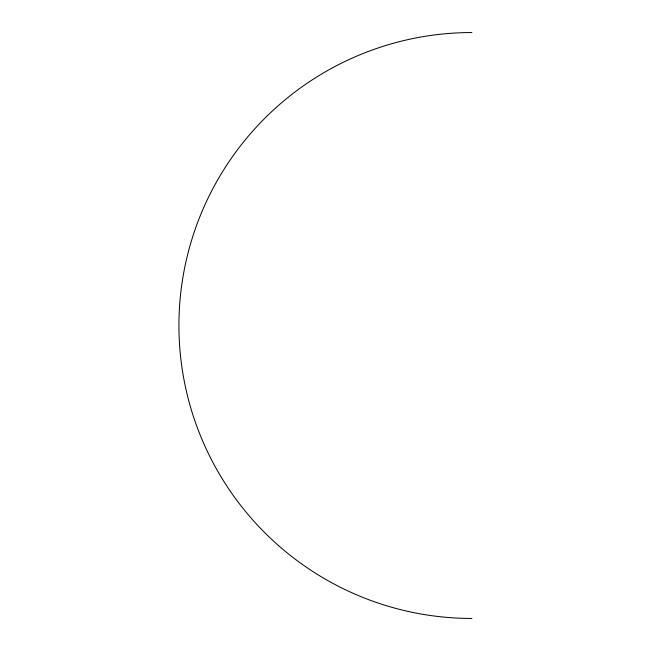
<?xml version="1.0" encoding="UTF-8"?>
<svg xmlns="http://www.w3.org/2000/svg" width="651" height="651" viewBox="0 0 651 651"><rect width="100%" height="100%" fill="white"/><g stroke="black" fill="none" stroke-linecap="round" stroke-linejoin="round"><path stroke-width="0.98" d="M471.877 618.45A292.95 292.95 0 0 1 178.927 325.5A292.95 292.95 0 0 1 471.877 32.55"/></g></svg>
